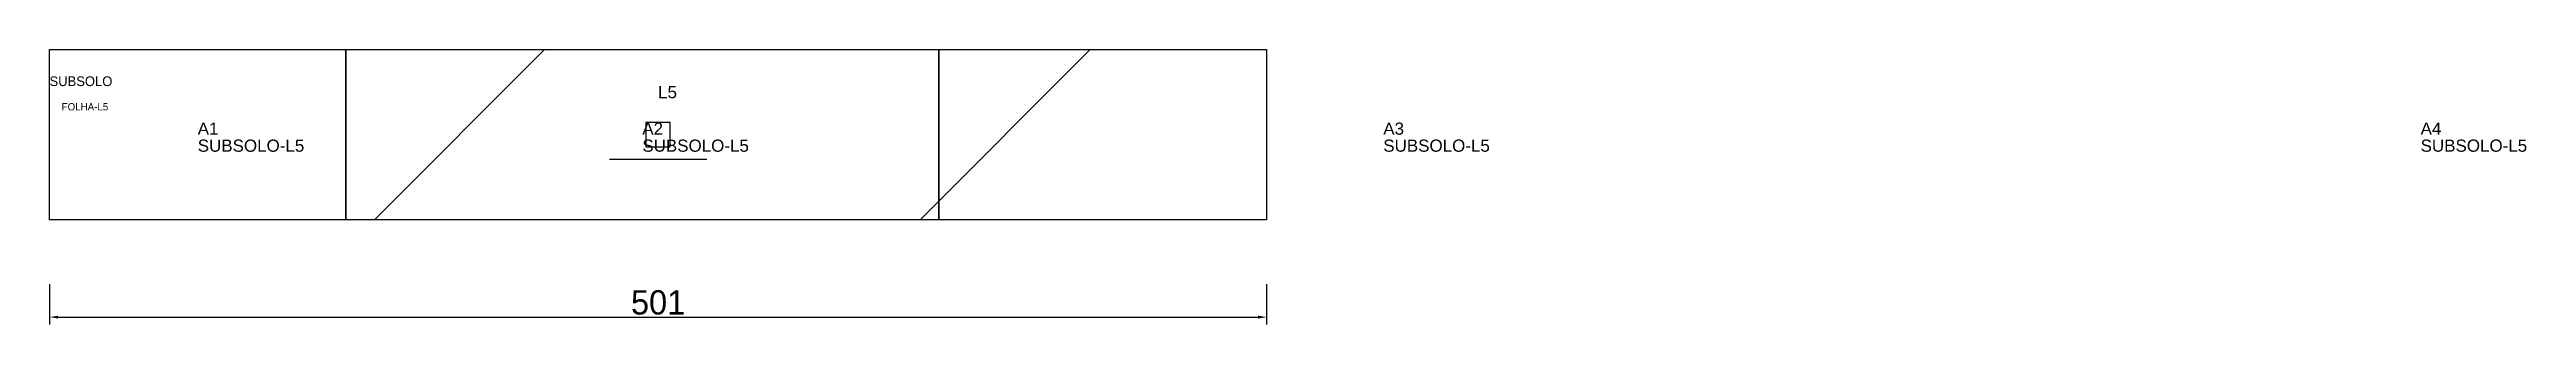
# Model space of a CAD drawing. Header units: metres. Extents: x 222 to 1242, y 88 to 202.
import ezdxf

# ---------------------------------------------------------------- set-up
doc = ezdxf.new("R2010")
doc.units = ezdxf.units.M
for name, color, linetype in [('3', 3, 'CONTINUOUS'), ('AUX00', 7, 'CONTINUOUS'), ('COTA', 241, 'CONTINUOUS'), ('FOLHA', 255, 'CONTINUOUS'), ('Hachura', 251, 'CONTINUOUS'), ('NOMENCLATURA', 7, 'CONTINUOUS'), ('Nível', 160, 'CONTINUOUS'), ('Painéis', 200, 'CONTINUOUS'), ('Pilares', 5, 'CONTINUOUS'), ('SARR_2.2x7', 40, 'CONTINUOUS')]:
    doc.layers.add(name, color=color, linetype=linetype)
doc.styles.add('ARIAL', font='Arial.ttf')
doc.styles.add('STR_STANDARD', font='arial.ttf')
doc.dimstyles.new('EZ DXF', dxfattribs={"dimtxt": 10, "dimasz": 3.5, "dimexe": 3, "dimexo": 1.5, "dimgap": 1, "dimtad": 1, "dimdec": 1, "dimdsep": 46, "dimcen": 2.5, "dimazin": 3, "dimtfac": 1, "dimtmove": 0, "dimatfit": 3})

msp = doc.modelspace()

# ---------------------------------------------------------------- hatches: boundary and pattern name
at = {"layer": 'Hachura'}
h = msp.add_hatch(dxfattribs=at)
h.set_pattern_fill('ANSI31', scale=50)
h.paths.add_polyline_path([(222.2, 201.5), (723.2, 201.5), (723.2, 131.5), (222.2, 131.5)])
h = msp.add_hatch(dxfattribs=at)
h.set_pattern_fill('ANSI31', scale=50)
h.paths.add_polyline_path([(222.2, 201.5), (723.2, 201.5), (723.2, 131.5), (222.2, 131.5)])

# ---------------------------------------------------------------- linework, layer by layer
at = {"layer": '3'}
for points in [[(344.2, 131.5), (344.2, 201.5)], [(344.2, 131.5), (344.2, 201.5)], [(588.2, 131.5), (588.2, 201.5)], [(588.2, 131.5), (588.2, 201.5)]]:
    msp.add_lwpolyline(points, close=True, dxfattribs=at)
at = {"layer": 'Painéis', "color": 200}
for p, q in [((222.2, 201.5), (723.2, 201.5)), ((222.2, 131.5), (222.2, 201.5)), ((222.2, 201.5), (723.2, 201.5)), ((222.2, 131.5), (222.2, 201.5)), ((723.2, 201.5), (723.2, 131.5)), ((723.2, 201.5), (723.2, 131.5)), ((723.2, 131.5), (222.2, 131.5)), ((723.2, 131.5), (222.2, 131.5))]:
    msp.add_line(p, q, dxfattribs=at)
at = {"layer": 'Pilares'}
msp.add_lwpolyline([(467.7, 161.5), (477.7, 161.5), (477.7, 171.5), (467.7, 171.5)], close=True, dxfattribs=at)
msp.add_lwpolyline([(467.7, 161.5), (477.7, 161.5), (477.7, 171.5), (467.7, 171.5)], close=True, dxfattribs=at)
at = {"layer": 'SARR_2.2x7'}
msp.add_line((452.7, 156.5), (492.7, 156.5), dxfattribs=at)
msp.add_line((452.7, 156.5), (492.7, 156.5), dxfattribs=at)

# ---------------------------------------------------------------- texts
at = {"layer": '3', "style": 'STR_STANDARD'}
for s, p in [('A1', (283.2, 166.5)), ('A1', (283.2, 166.5)), ('A2', (466.2, 166.5)), ('A2', (466.2, 166.5)), ('A3', (771.2, 166.5)), ('A3', (771.2, 166.5)), ('A4', (1198.2, 166.5)), ('A4', (1198.2, 166.5))]:
    msp.add_text(s, height=5, dxfattribs=at).set_placement(p)
at = {"layer": 'AUX00', "style": 'STR_STANDARD'}
for p in [(283.2, 159.5), (283.2, 159.5), (466.2, 159.5), (466.2, 159.5), (771.2, 159.5), (771.2, 159.5), (1198.2, 159.5), (1198.2, 159.5)]:
    msp.add_text('SUBSOLO-L5', height=5, dxfattribs=at).set_placement(p)
at = {"layer": 'FOLHA'}
msp.add_text('FOLHA-L5', height=3, dxfattribs=at).set_placement((227.2, 176.5))
msp.add_text('FOLHA-L5', height=3, dxfattribs=at).set_placement((227.2, 176.5))
at = {"layer": 'NOMENCLATURA', "insert": (472.7, 186.5), "char_height": 5, "attachment_point": 1, "style": 'ARIAL'}
msp.add_mtext('L5', dxfattribs=at)
msp.add_mtext('L5', dxfattribs=at)
at = {"layer": 'Nível'}
msp.add_text('SUBSOLO', height=4, dxfattribs=at).set_placement((222.2, 186.5))
msp.add_text('SUBSOLO', height=4, dxfattribs=at).set_placement((222.2, 186.5))

# ---------------------------------------------------------------- dimensions: what is measured, and where the dimension line sits
at = {"layer": 'COTA'}
msp.add_linear_dim(base=(222.2, 91.5), p1=(222.2, 106.5), p2=(723.2, 106.5), dimstyle='EZ DXF', dxfattribs=at).render()
msp.add_linear_dim(base=(222.2, 91.5), p1=(222.2, 106.5), p2=(723.2, 106.5), dimstyle='EZ DXF', dxfattribs=at).render()

doc.saveas('drawing.dxf')
